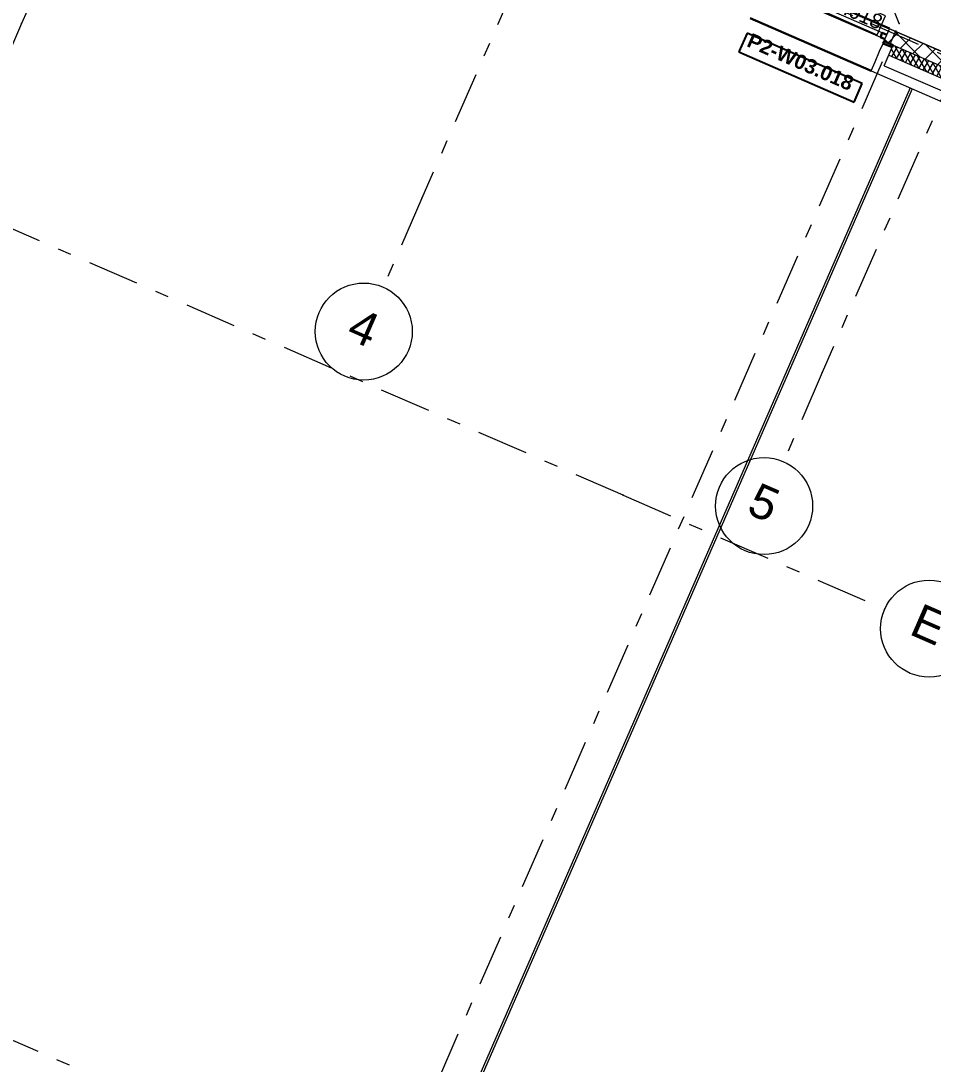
# Model space of a CAD drawing. Header units: millimetres. Extents: x -50172 to 90294, y -80883 to 25069.
# Drawn here: x 10001 to 19400, y -18618 to -7864 of the extents above; entities that cross this region are included whole.
import ezdxf
from ezdxf.enums import TextEntityAlignment as Align

# ---------------------------------------------------------------- set-up
doc = ezdxf.new("R2010")
doc.units = ezdxf.units.MM
doc.header["$MEASUREMENT"] = 0
doc.linetypes.add('Double Dashed', pattern=[1093.611073, 529.166651, -211.666656, 141.111112, -211.666656])
for name, color, linetype in [('A-15-MG_Structural_Grid', 7, 'Continuous'), ('A-20-M_Floor_Slab', 7, 'Continuous'), ('A-25-M_Curtain_Wall', 7, 'Continuous'), ('A-25-M_Wall_Ext_Existing_HUB', 7, 'Continuous'), ('ArchiCAD Window Markers', 7, 'Continuous'), ('ArchiCAD Windows', 7, 'Continuous'), ('New_A-15-MG_Structural_Grid_Phase_2', 7, 'Continuous')]:
    doc.layers.add(name, color=color, linetype=linetype)
for name, color, linetype, lineweight, true_color in [('A-15-MG_Structural_Grid_Pen_No__163', 7, 'Continuous', 0, 0x750077), ('A-25-M_Curtain_Wall_Pen_No__46', 7, 'Continuous', 35, 0x444444), ('A-25-M_Wall_Ext_Existing_HUB_Pen_No__107', 7, 'Continuous', 15, 0xa6a6a6), ('A-25-M_Wall_Ext_Existing_HUB_Pen_No__43', 7, 'Continuous', 30, 0x444444), ('ArchiCAD Windows_Pen_No__23', 7, 'Continuous', 30, 0x2a2a2a), ('ArchiCAD Windows_Pen_No__43', 7, 'Continuous', 30, 0x444444), ('New_A-15-MG_Structural_Grid_Phase_2_Pen_No__222', 7, 'Continuous', 13, 0x65af33)]:
    doc.layers.add(name, color=color, linetype=linetype, lineweight=lineweight, true_color=true_color)
for name, color, linetype, lineweight in [('A-20-M_Floor_Slab_Pen_No__89', 8, 'Continuous', 20), ('A-20-M_Roof_Pen_No__1', 7, 'Continuous', 13), ('A-25-M_Curtain_Wall_Pen_No__85', 8, 'Continuous', 20), ('A-25-M_Wall_Ext_Existing_HUB_Pen_No__1', 7, 'Continuous', 13), ('ArchiCAD Window Markers_Pen_No__1', 7, 'Continuous', 13), ('ArchiCAD Window Markers_Pen_No__5', 7, 'Continuous', 25), ('ArchiCAD Windows_Pen_No__1', 7, 'Continuous', 13), ('ArchiCAD Windows_Pen_No__83', 8, 'Continuous', 20), ('New_A-95-P_Drawing_Pen_No__1', 7, 'Continuous', 13)]:
    doc.layers.add(name, color=color, linetype=linetype, lineweight=lineweight)
doc.styles.add('GENERATED_STYLE_2', font='')
doc.styles.add('GENERATED_STYLE_4', font='')
doc.styles.get('GENERATED_STYLE_2').set_extended_font_data('Swis721 BT', bold=True)
doc.styles.get('GENERATED_STYLE_4').set_extended_font_data('Swis721 BT')
pattern_1 = [(103.994, (0, 0), (-1137.956, 451.32), [0, -965.2, 0, -1079.5, 0, -1031.875]), (73.994, (0, 0), (-1195.13, 1745.31), [0, -520.7, 0, -869.95, 0, -333.375]), (33.994, (-311.5, -716.2), (785.414, 1814.82), [0, -317.5, 0, -1143, 0, -1492.25]), (23.994, (-311.5, -716.2), (250.28, 1972.77), [0, -158.75, 0, -749.3, 0, -857.25])]

# ---------------------------------------------------------------- blocks, each defined once
blk = doc.blocks.new('Slab_1_1', base_point=(7697, 5872))
at = {"layer": 'A-20-M_Floor_Slab_Pen_No__89', "linetype": 'Continuous', "flags": 128}
blk.add_lwpolyline([(31983, -13626), (12656, -5199), (14738, -425), (12206, 679), (10068, -4226), (4376, -1744), (7697, 5872), (7485, 6100), (7409, 6182), (7708, 6475), (7631, 6558), (10938, 9637), (15227, 7767), (17294, 12507), (15858, 14038), (17354, 15444), (18384, 14995), (19411, 17348), (53757, 2372)], dxfattribs=at)
blk = doc.blocks.new('Window 19')
at = {"layer": 'ArchiCAD Windows_Pen_No__1', "linetype": 'Continuous'}
for p, q in [((-680, 0), (-680, -50)), ((680, 0), (680, -50))]:
    blk.add_line(p, q, dxfattribs=at)
at = {"layer": 'ArchiCAD Windows_Pen_No__23', "linetype": 'Continuous'}
for p, q in [((-680, 355), (680, 355)), ((-680, -119.5), (680, -119.5))]:
    blk.add_line(p, q, dxfattribs=at)
at = {"layer": 'ArchiCAD Windows_Pen_No__43', "linetype": 'Continuous'}
for p, q in [((-680, 0), (-630, 0)), ((-630, 0), (-630, -50)), ((630, -50), (630, 0)), ((630, 0), (680, 0)), ((-630, -50), (-680, -50)), ((680, -50), (630, -50))]:
    blk.add_line(p, q, dxfattribs=at)
at = {"layer": 'ArchiCAD Windows_Pen_No__83', "linetype": 'Continuous'}
for p, q in [((-630, 0), (630, 0)), ((630, -50), (-630, -50))]:
    blk.add_line(p, q, dxfattribs=at)
blk = doc.blocks.new('Window Stamp 18_6')
at = {"layer": 'ArchiCAD Window Markers_Pen_No__5', "linetype": 'Continuous'}
for p, q in [((647, 366), (-647, 366)), ((-647, 366), (-647, 155)), ((647, 366), (-647, 366)), ((647, 155), (647, 366)), ((-647, 155), (647, 155))]:
    blk.add_line(p, q, dxfattribs=at)
at = {"layer": 'ArchiCAD Window Markers_Pen_No__1', "style": 'GENERATED_STYLE_2'}
blk.add_attdef('AC_WIDO_ID', text='', height=150, rotation=180, dxfattribs=at).set_placement((589, 411), align=Align.BOTTOM_LEFT)
blk = doc.blocks.new('Wall_9_1', base_point=(44635, -19661))
at = {"layer": 'A-25-M_Wall_Ext_Existing_HUB', "linetype": 'Continuous', "lineweight": 0, "true_color": 0x000000}
h = blk.add_hatch(dxfattribs=at)
h.set_pattern_fill('Rigid_Insulation_0001', color=178, style=0, pattern_type=2)
h.set_pattern_definition([(0, (0, 0), (0, 130), []), (90, (0, 0), (-130, 0), [])])
h.paths.add_polyline_path([(18895, -8072), (18885, -8095), (18978, -8136), (18988, -8113)])
at = {"layer": 'A-25-M_Wall_Ext_Existing_HUB_Pen_No__107', "linetype": 'Continuous'}
h = blk.add_hatch(dxfattribs=at)
h.set_pattern_fill('Concrete_Block_0001', color=256, style=0, pattern_type=2)
h.set_pattern_definition([(45, (0, 0), (-91.9239, 91.9239), []), (135, (0, 0), (91.9239, 91.9239), [])])
h.paths.add_polyline_path([(18895, -8072), (20020, -8563), (20076, -8434), (18950, -7944), (18923, -8007), (18903, -8053)])
h = blk.add_hatch(dxfattribs=at)
h.set_pattern_fill('613_01__ad_AR_SAND_0001', color=256, style=0, pattern_type=2)
h.set_pattern_definition(pattern_1)
h.paths.add_polyline_path([(18896, -8326), (18978, -8136), (18885, -8095), (18761, -8379)])
h = blk.add_hatch(dxfattribs=at)
h.set_pattern_fill('Batt_Insulation_0001', color=256, style=0, pattern_type=2)
h.set_pattern_definition([(60, (0, 0), (-43.30127, 25), []), (120, (0, 0), (43.30127, 25), [])])
h.paths.add_polyline_path([(18978, -8136), (18943, -8218), (19974, -8668), (20020, -8563), (18988, -8113)])
h = blk.add_hatch(dxfattribs=at)
h.set_pattern_fill('613_01__ad_AR_SAND_0001', color=256, style=0, pattern_type=2)
h.set_pattern_definition(pattern_1)
h.paths.add_polyline_path([(18761, -8379), (19886, -8869), (19927, -8775), (18896, -8326)])
at = {"layer": 'A-25-M_Wall_Ext_Existing_HUB_Pen_No__1', "linetype": 'Continuous'}
for p, q in [((18923, -8007), (18950, -7944)), ((18895, -8072), (18903, -8053)), ((18903, -8053), (18923, -8007)), ((18849, -8177), (18885, -8095)), ((18849, -8177), (18885, -8095)), ((18896, -8326), (18978, -8136)), ((18988, -8113), (20020, -8563)), ((18802, -8285), (18849, -8177)), ((18802, -8285), (18849, -8177)), ((18943, -8218), (19974, -8668)), ((18761, -8379), (18802, -8285)), ((18761, -8379), (18802, -8285)), ((18896, -8326), (19927, -8775))]:
    blk.add_line(p, q, dxfattribs=at)
at = {"layer": 'A-25-M_Wall_Ext_Existing_HUB_Pen_No__1', "linetype": 'Continuous', "flags": 128}
for points in [[(20076, -8434), (18950, -7944)], [(18761, -8379), (19886, -8869)]]:
    blk.add_lwpolyline(points, dxfattribs=at)
at = {"layer": 'A-25-M_Wall_Ext_Existing_HUB_Pen_No__43', "linetype": 'Continuous'}
for p, q in [((18895, -8072), (18885, -8095)), ((18885, -8095), (18978, -8136)), ((18988, -8113), (18895, -8072)), ((18978, -8136), (18988, -8113))]:
    blk.add_line(p, q, dxfattribs=at)
at = {"layer": 'ArchiCAD Window Markers'}
ref = blk.add_blockref('Window Stamp 18_6', (18138, -8107), dxfattribs=dict(at, rotation=156.4404141930047))
ref.add_attrib('AC_WIDO_ID', 'P2-W03.018', dxfattribs={"layer": 'ArchiCAD Window Markers_Pen_No__1', "color": 7, "height": 150, "rotation": 336.4404, "style": 'GENERATED_STYLE_2'}).set_placement((17452, -8163), align=Align.BOTTOM_LEFT)
at = {"layer": 'ArchiCAD Windows', "color": 251, "linetype": 'Continuous', "lineweight": 20, "true_color": 0x606060, "xscale": -1, "zscale": 1000, "rotation": 156.4404141930047}
blk.add_blockref('Window 19', (18279, -7781), dxfattribs=at)
blk = doc.blocks.new('Standard grid marker')
at = {"layer": 'A-15-MG_Structural_Grid_Pen_No__163', "linetype": 'Double Dashed'}
for p, q in [((1000, 0), (29726, 0)), ((29726, 0), (30726, 0))]:
    blk.add_line(p, q, dxfattribs=at)
at = {"layer": 'A-15-MG_Structural_Grid_Pen_No__163', "linetype": 'Continuous'}
blk.add_circle((31226, 0), 500, dxfattribs=at)
at = {"layer": 'A-15-MG_Structural_Grid_Pen_No__163', "linetype": 'Double Dashed'}
blk.add_point((29726, 0), dxfattribs=at)
blk.add_point((29726, 0), dxfattribs=at)
at = {"layer": 'A-15-MG_Structural_Grid_Pen_No__163', "style": 'GENERATED_STYLE_4'}
for tag, p in [('AC_MarkerText_1_0', (-500, 41)), ('AC_MarkerText_1_1', (31226, 41))]:
    blk.add_attdef(tag, text='', height=350, rotation=90, dxfattribs=at).set_placement(p, align=Align.MIDDLE_CENTER)
blk = doc.blocks.new('Standard grid marker_3')
at = {"layer": 'A-15-MG_Structural_Grid_Pen_No__163', "linetype": 'Double Dashed'}
blk.add_line((1000, 0), (74255, 0), dxfattribs=at)
at = {"layer": 'A-15-MG_Structural_Grid_Pen_No__163', "style": 'GENERATED_STYLE_4'}
for tag, p in [('AC_MarkerText_1_0', (-500, 43)), ('AC_MarkerText_1_1', (75755, 43))]:
    blk.add_attdef(tag, text='', height=350, rotation=360, dxfattribs=at).set_placement(p, align=Align.MIDDLE_CENTER)
blk = doc.blocks.new('Label_3_1', base_point=(18327, -7672))
at = {"layer": 'A-25-M_Curtain_Wall_Pen_No__85', "linetype": 'Continuous'}
for p, q in [((17831, -7337), (17746, -7531)), ((18908, -7813), (17831, -7337)), ((17746, -7531), (18823, -8006)), ((18823, -8006), (18908, -7813))]:
    blk.add_line(p, q, dxfattribs=at)
at = {"layer": 'A-25-M_Curtain_Wall_Pen_No__46', "style": 'GENERATED_STYLE_4'}
blk.add_attdef('A', text='', height=150, rotation=336.1903, dxfattribs=at).set_placement((17831, -7349), align=Align.TOP_LEFT)
blk = doc.blocks.new('Standard grid marker_30')
at = {"layer": 'New_A-15-MG_Structural_Grid_Phase_2_Pen_No__222', "linetype": 'Double Dashed'}
blk.add_line((705, 0), (32130, 0), dxfattribs=at)
at = {"layer": 'New_A-15-MG_Structural_Grid_Phase_2_Pen_No__222', "style": 'GENERATED_STYLE_4'}
for tag, p in [('AC_MarkerText_1_0', (-500, 43)), ('AC_MarkerText_1_1', (33335, 43))]:
    blk.add_attdef(tag, text='', height=350, rotation=180, dxfattribs=at).set_placement(p, align=Align.MIDDLE_CENTER)
blk = doc.blocks.new('Standard grid marker_35')
at = {"layer": 'New_A-15-MG_Structural_Grid_Phase_2_Pen_No__222', "linetype": 'Double Dashed'}
for p, q in [((53473, 0), (54643, 1170)), ((2212, 0), (53473, 0))]:
    blk.add_line(p, q, dxfattribs=at)
blk.add_point((53473, 0), dxfattribs=at)
at = {"layer": 'New_A-15-MG_Structural_Grid_Phase_2_Pen_No__222', "style": 'GENERATED_STYLE_4'}
for tag, p in [('AC_MarkerText_1_0', (-500, 1206)), ('AC_MarkerText_1_1', (56184, 1206))]:
    blk.add_attdef(tag, text='', height=350, rotation=270, dxfattribs=at).set_placement(p, align=Align.MIDDLE_CENTER)
blk = doc.blocks.new('Standard grid marker_45')
at = {"layer": 'New_A-15-MG_Structural_Grid_Phase_2_Pen_No__222', "linetype": 'Double Dashed'}
for q in [(0, 0), (29898, 0)]:
    blk.add_line((2938, 0), q, dxfattribs=at)
at = {"layer": 'New_A-15-MG_Structural_Grid_Phase_2_Pen_No__222', "linetype": 'Continuous'}
blk.add_circle((-500, 0), 500, dxfattribs=at)
at = {"layer": 'New_A-15-MG_Structural_Grid_Phase_2_Pen_No__222', "linetype": 'Double Dashed'}
blk.add_point((2938, 0), dxfattribs=at)
blk.add_point((2938, 0), dxfattribs=at)
at = {"layer": 'New_A-15-MG_Structural_Grid_Phase_2_Pen_No__222', "style": 'GENERATED_STYLE_4'}
for tag, p in [('AC_MarkerText_1_0', (-500, 43)), ('AC_MarkerText_1_1', (33335, 43))]:
    blk.add_attdef(tag, text='', height=350, rotation=180, dxfattribs=at).set_placement(p, align=Align.MIDDLE_CENTER)

msp = doc.modelspace()

# ---------------------------------------------------------------- linework, layer by layer
at = {"layer": 'A-20-M_Roof_Pen_No__1', "linetype": 'Continuous', "flags": 128}
msp.add_lwpolyline([(19165.1, -8554.9), (11294.8, -26604.1)], dxfattribs=at)
at = {"layer": 'New_A-95-P_Drawing_Pen_No__1', "linetype": 'Continuous'}
msp.add_line((19185.7, -8563.9), (11315.4, -26613.1), dxfattribs=at)

# ---------------------------------------------------------------- block references
at = {"layer": 'A-15-MG_Structural_Grid', "color": 8, "linetype": 'Continuous', "lineweight": 15, "zscale": 1000}
for name, p, rotation in [('Standard grid marker', (21889.7, 19355.8), 246.440411583993), ('Standard grid marker_3', (-1201.2, 813.7), 336.440411583993)]:
    msp.add_blockref(name, p, dxfattribs=dict(at, rotation=rotation))
at = {"layer": 'A-15-MG_Structural_Grid', "color": 8, "linetype": 'Continuous', "lineweight": 15}
ref = msp.add_blockref('Standard grid marker', (26014.6, 17557.1), dxfattribs=dict(at, zscale=1000, rotation=246.440411583993))
ref.add_attrib('AC_MarkerText_1_1', '4', dxfattribs={"layer": 'A-15-MG_Structural_Grid_Pen_No__163', "color": 216, "true_color": 0x750077, "height": 350, "rotation": 336.44041, "style": 'GENERATED_STYLE_4'}).set_placement((13533.5, -11024.8), align=Align.MIDDLE_CENTER)
ref = msp.add_blockref('Standard grid marker', (30139.5, 15758.5), dxfattribs=dict(at, zscale=1000, rotation=246.440411583993))
ref.add_attrib('AC_MarkerText_1_1', '5', dxfattribs={"layer": 'A-15-MG_Structural_Grid_Pen_No__163', "color": 216, "true_color": 0x750077, "height": 350, "rotation": 336.44041, "style": 'GENERATED_STYLE_4'}).set_placement((17658.4, -12827.8), align=Align.MIDDLE_CENTER)
at = {"layer": 'A-20-M_Floor_Slab', "color": 8, "linetype": 'Continuous', "lineweight": 20}
msp.add_blockref('Slab_1_1', (7696.6, 5872.1), dxfattribs=at)
at = {"layer": 'A-25-M_Curtain_Wall', "color": 8, "linetype": 'Continuous', "lineweight": 20}
ref = msp.add_blockref('Label_3_1', (18327.2, -7671.9), dxfattribs=at)
ref.add_attrib('A', 'P2-W03.018', dxfattribs={"layer": 'A-25-M_Curtain_Wall_Pen_No__46', "color": 49, "true_color": 0x444444, "height": 150, "rotation": 336.19029, "style": 'GENERATED_STYLE_4'}).set_placement((17831.4, -7348.7), align=Align.TOP_LEFT)
at = {"layer": 'A-25-M_Wall_Ext_Existing_HUB', "color": 250, "lineweight": 50, "true_color": 0x2a2a2a}
msp.add_blockref('Wall_9_1', (44635.4, -19661.2), dxfattribs=at)
at = {"layer": 'New_A-15-MG_Structural_Grid_Phase_2', "color": 8, "linetype": 'Continuous', "lineweight": 15}
ref = msp.add_blockref('Standard grid marker_45', (18901.3, -13928.7), dxfattribs=dict(at, zscale=1000, rotation=156.4404115840001))
ref.add_attrib('AC_MarkerText_1', 'E', dxfattribs={"layer": 'New_A-15-MG_Structural_Grid_Phase_2_Pen_No__222', "color": 85, "true_color": 0x65af33, "height": 350, "rotation": 336.44041, "style": 'GENERATED_STYLE_4'}).set_placement((19359.6, -14085.2), align=Align.MIDDLE_CENTER)
at = {"layer": 'New_A-15-MG_Structural_Grid_Phase_2', "color": 8, "linetype": 'Continuous', "lineweight": 15, "zscale": 1000}
for name, p, rotation in [('Standard grid marker_35', (-2323.9, -56907.5), 66.44041158399293), ('Standard grid marker_30', (15837, -20956.1), 156.4404115839929)]:
    msp.add_blockref(name, p, dxfattribs=dict(at, rotation=rotation))

doc.saveas('drawing.dxf')
